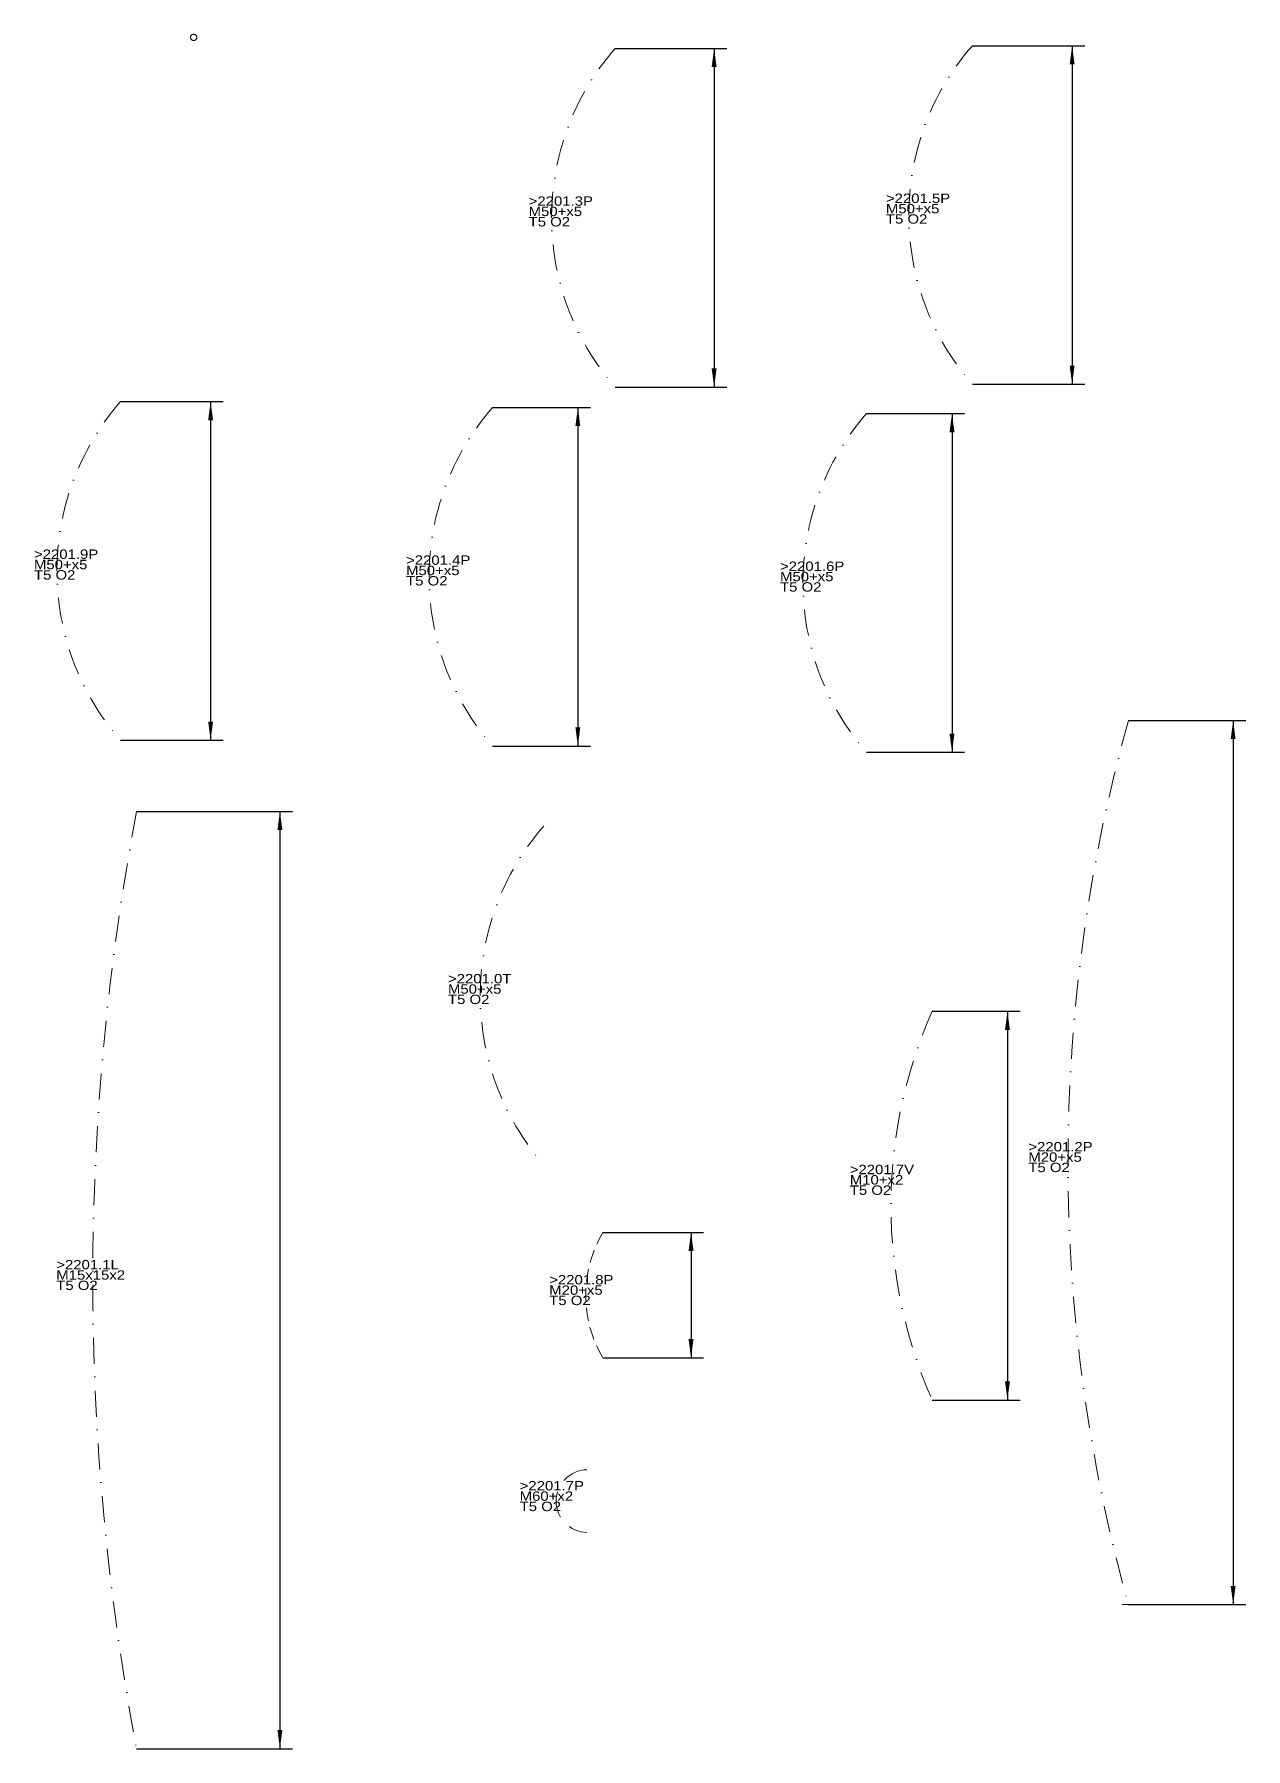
# Model space of a CAD drawing. Extents: x -123 to 209, y -280 to 307.
# Drawn here: x -0.5 to 192.6, y -279.7 to -6.2 of the extents above; entities that cross this region are included whole.
import ezdxf

# ---------------------------------------------------------------- set-up
doc = ezdxf.new("R2010")
doc.units = 0
doc.header["$LTSCALE"] = 8.339532
for name, pattern in [('DASHDOT', [1, 0.5, -0.25, 0, -0.25]), ('DASHED', [0.75, 0.5, -0.25]), ('HIDDEN', [0.375, 0.25, -0.125]), ('PHANTOM', [2.5, 1.25, -0.25, 0.25, -0.25, 0.25, -0.25])]:
    doc.linetypes.add(name, pattern=pattern)
for name, color, linetype, lineweight in [('2201___', 190, 'DASHDOT', 0), ('BEMASSUNG', 7, 'CONTINUOUS', 25), ('HILFSLINIEN', 3, 'CONTINUOUS', 0), ('MASSGRENZEN', 172, 'CONTINUOUS', 25), ('MASSLINIEN', 172, 'CONTINUOUS', 25), ('MASSTEXTE', 212, 'CONTINUOUS', 25)]:
    doc.layers.add(name, color=color, linetype=linetype, lineweight=lineweight)
doc.styles.add('Arial', font='arial.ttf')

# ---------------------------------------------------------------- blocks, each defined once
blk = doc.blocks.new('D519687168')
at = {"layer": 'MASSGRENZEN'}
for points in [[(107.87, -8.5), (108.26, -11.48), (107.47, -11.48)], [(107.87, -62.5), (107.47, -59.53), (108.26, -59.53)]]:
    blk.add_solid(points, dxfattribs=at)
at = {"layer": 'MASSLINIEN', "color": 172}
for p, q in [((92.08, -8.5), (109.87, -8.5)), ((107.87, -8.5), (107.87, -62.5)), ((92.08, -62.5), (109.87, -62.5))]:
    blk.add_line(p, q, dxfattribs=at)
blk = doc.blocks.new('D519687424')
at = {"layer": 'MASSGRENZEN'}
for points in [[(86.14, -65.76), (86.53, -68.73), (85.75, -68.73)], [(86.14, -119.76), (85.75, -116.79), (86.53, -116.79)]]:
    blk.add_solid(points, dxfattribs=at)
at = {"layer": 'MASSLINIEN', "color": 172}
for p, q in [((72.54, -65.76), (88.14, -65.76)), ((86.14, -65.76), (86.14, -119.76)), ((72.54, -119.76), (88.14, -119.76))]:
    blk.add_line(p, q, dxfattribs=at)
blk = doc.blocks.new('D519687680')
at = {"layer": 'MASSGRENZEN'}
for points in [[(154.63, -162.06), (155.02, -165.04), (154.24, -165.04)], [(154.63, -224.06), (154.24, -221.09), (155.02, -221.09)]]:
    blk.add_solid(points, dxfattribs=at)
at = {"layer": 'MASSLINIEN', "color": 172}
for p, q in [((142.63, -162.06), (156.63, -162.06)), ((154.63, -162.06), (154.63, -224.06)), ((142.63, -224.06), (156.63, -224.06))]:
    blk.add_line(p, q, dxfattribs=at)
blk = doc.blocks.new('D519687936')
at = {"layer": 'MASSGRENZEN'}
for points in [[(104.18, -197.33), (104.58, -200.3), (103.79, -200.3)], [(104.18, -217.33), (103.79, -214.35), (104.58, -214.35)]]:
    blk.add_solid(points, dxfattribs=at)
at = {"layer": 'MASSLINIEN', "color": 172}
for p, q in [((90.13, -197.33), (106.18, -197.33)), ((104.18, -197.33), (104.18, -217.33)), ((90.13, -217.33), (106.18, -217.33))]:
    blk.add_line(p, q, dxfattribs=at)
blk = doc.blocks.new('D519688192')
at = {"layer": 'MASSGRENZEN'}
for points in [[(38.64, -130.17), (39.03, -133.14), (38.25, -133.14)], [(38.64, -279.67), (38.25, -276.69), (39.03, -276.69)]]:
    blk.add_solid(points, dxfattribs=at)
at = {"layer": 'MASSLINIEN', "color": 172}
for p, q in [((15.79, -130.17), (40.64, -130.17)), ((38.64, -130.17), (38.64, -279.67)), ((15.79, -279.67), (40.64, -279.67))]:
    blk.add_line(p, q, dxfattribs=at)
blk = doc.blocks.new('D519688448')
at = {"layer": 'MASSGRENZEN'}
for points in [[(27.59, -64.83), (27.99, -67.8), (27.2, -67.8)], [(27.59, -118.83), (27.2, -115.85), (27.99, -115.85)]]:
    blk.add_solid(points, dxfattribs=at)
at = {"layer": 'MASSLINIEN', "color": 172}
for p, q in [((13.22, -64.83), (29.59, -64.83)), ((27.59, -64.83), (27.59, -118.83)), ((13.22, -118.83), (29.59, -118.83))]:
    blk.add_line(p, q, dxfattribs=at)
blk = doc.blocks.new('D519688704')
at = {"layer": 'MASSGRENZEN'}
for points in [[(145.79, -66.74), (146.18, -69.71), (145.4, -69.71)], [(145.79, -120.74), (145.4, -117.77), (146.18, -117.77)]]:
    blk.add_solid(points, dxfattribs=at)
at = {"layer": 'MASSLINIEN', "color": 172}
for p, q in [((132.16, -66.74), (147.79, -66.74)), ((145.79, -66.74), (145.79, -120.74)), ((132.16, -120.74), (147.79, -120.74))]:
    blk.add_line(p, q, dxfattribs=at)
blk = doc.blocks.new('D519688960')
at = {"layer": 'MASSGRENZEN'}
for points in [[(190.61, -115.68), (191, -118.65), (190.22, -118.65)], [(190.61, -256.68), (190.22, -253.7), (191, -253.7)]]:
    blk.add_solid(points, dxfattribs=at)
at = {"layer": 'MASSLINIEN', "color": 172}
for p, q in [((173.9, -115.68), (192.61, -115.68)), ((190.61, -115.68), (190.61, -256.68)), ((173.9, -256.68), (192.61, -256.68))]:
    blk.add_line(p, q, dxfattribs=at)
blk = doc.blocks.new('D519689216')
at = {"layer": 'MASSGRENZEN'}
for points in [[(164.94, -8.06), (165.33, -11.04), (164.55, -11.04)], [(164.94, -62.06), (164.55, -59.09), (165.33, -59.09)]]:
    blk.add_solid(points, dxfattribs=at)
at = {"layer": 'MASSLINIEN', "color": 172}
for p, q in [((149.04, -8.06), (166.94, -8.06)), ((164.94, -8.06), (164.94, -62.06)), ((149.04, -62.06), (166.94, -62.06))]:
    blk.add_line(p, q, dxfattribs=at)

msp = doc.modelspace()

# ---------------------------------------------------------------- linework, layer by layer
at = {"layer": '2201___', "linetype": 'PHANTOM'}
msp.add_circle((24.89, -6.74), 0.5, dxfattribs=at)
at = {"layer": '2201___'}
for centre, radius, start, end in [((179.98, -35.06), 41.07, 138.896, 221.104), ((123.02, -35.5), 41.07, 138.896, 221.104), ((44.17, -91.83), 41.07, 138.896, 221.104), ((103.49, -92.76), 41.07, 138.896, 221.104), ((163.1, -93.74), 41.07, 138.896, 221.104), ((111.65, -159.52), 41.07, 138.896, 221.104), ((212.4, -193.06), 76.34, 156.0426, 203.9574)]:
    msp.add_arc(centre, radius, start, end, dxfattribs=at)
at = {"layer": '2201___', "linetype": 'DASHDOT'}
for centre, radius, start, end in [((427.65, -186.18), 263.36, 164.4731, 195.5269), ((412.46, -204.92), 403.65, 169.3281, 190.6719)]:
    msp.add_arc(centre, radius, start, end, dxfattribs=at)
at = {"layer": '2201___', "linetype": 'HIDDEN'}
msp.add_arc((107.05, -207.33), 19.66, 149.4182, 210.5818, dxfattribs=at)
at = {"layer": '2201___', "linetype": 'DASHED'}
msp.add_arc((87.68, -240.18), 5, 91.132, 268.868, dxfattribs=at)
at = {"layer": 'HILFSLINIEN'}
msp.add_line((172.9, -256.68), (179.71, -256.68), dxfattribs=at)

# ---------------------------------------------------------------- block references
at = {"layer": 'BEMASSUNG'}
for name in ['D519689216', 'D519687168', 'D519688448', 'D519687424', 'D519688704', 'D519688960', 'D519688192', 'D519687680', 'D519687936']:
    msp.add_blockref(name, (0, 0), dxfattribs=at)

# ---------------------------------------------------------------- texts
at = {"layer": '2201___', "linetype": 'DASHDOT', "char_height": 1.5, "attachment_point": 7, "line_spacing_factor": 0.66, "style": 'Arial'}
for s, insert in [('\\W1.135110;>2201.3P\\PM50+x5 \\PT5 O2', (78.29, -36.91)), ('\\W1.135110;>2201.5P\\PM50+x5 \\PT5 O2', (135.25, -36.47)), ('\\W1.135110;>2201.9P\\PM50+x5 \\PT5 O2', (-0.57, -93.23)), ('\\W1.135110;>2201.4P\\PM50+x5 \\PT5 O2', (58.75, -94.17)), ('\\W1.135110;>2201.6P\\PM50+x5 \\PT5 O2', (118.37, -95.15)), ('\\W1.135136;>2201.0T\\PM50+x5 \\PT5 O2', (65.43, -160.93)), ('\\W1.135110;>2201.2P\\PM20+x5\\PT5 O2', (157.96, -187.73)), ('\\W1.135110;>2201.7V\\PM10+x2 \\PT5 O2', (129.49, -191.36)), ('\\W1.135145;>2201.1L\\PM15x15x2 \\PT5 O2', (2.98, -206.54)), ('\\W1.135110;>2201.8P\\PM20+x5 \\PT5 O2', (81.57, -208.94)), ('\\W1.135110;>2201.7P\\PM60+x2\\PT5 O2', (76.86, -241.8))]:
    msp.add_mtext(s, dxfattribs=dict(at, insert=insert))

doc.saveas('drawing.dxf')
